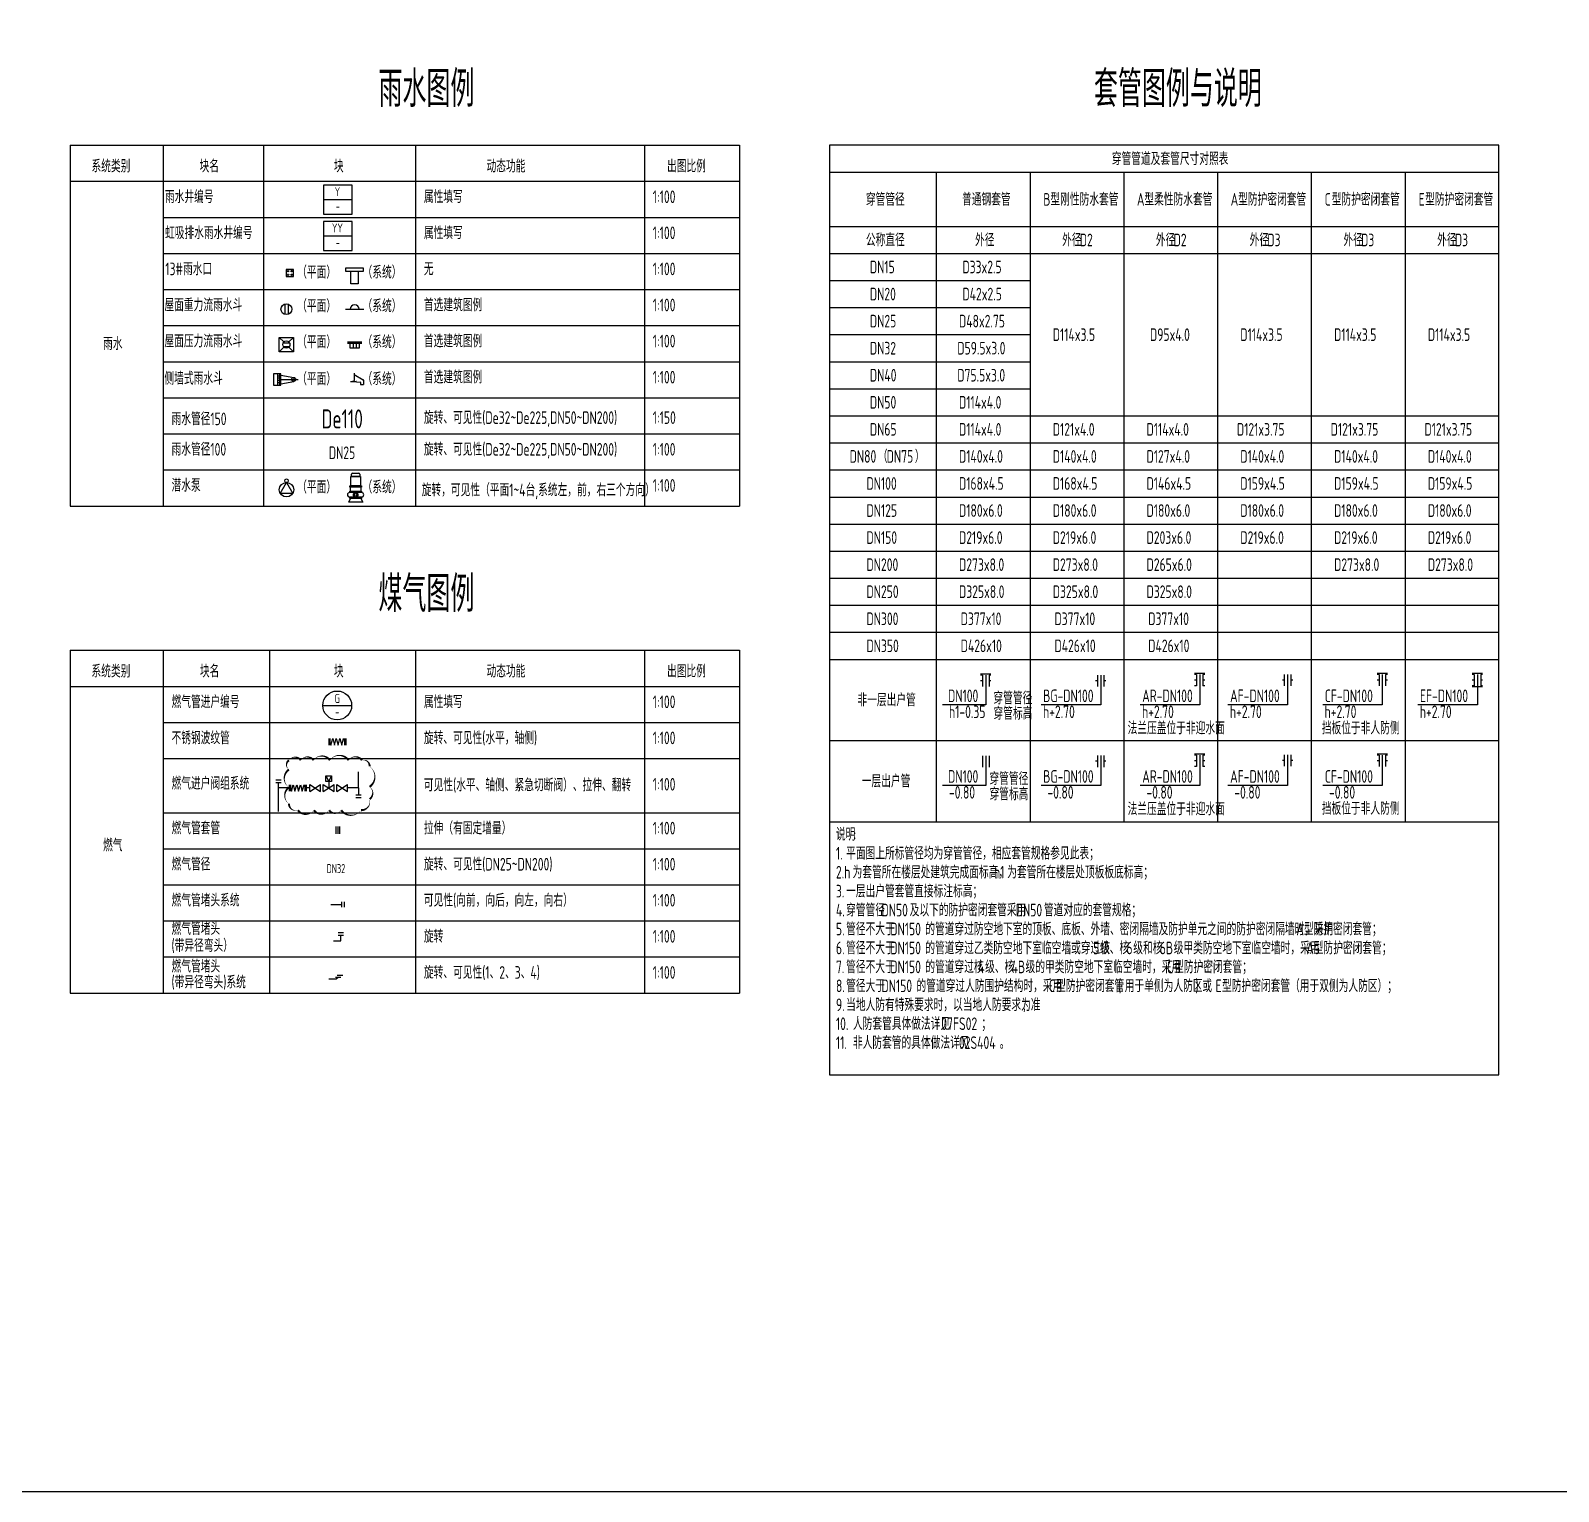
# Model space of a CAD drawing. Extents: x -84241 to 2571207, y -257003 to 1687411.
# Drawn here: x 70138 to 112503, y -57205 to -16712 of the extents above; entities that cross this region are included whole.
import ezdxf
from ezdxf.enums import TextEntityAlignment as Align

# ---------------------------------------------------------------- set-up
doc = ezdxf.new("R2010")
doc.units = 0
doc.header["$LTSCALE"] = 1000
doc.layers.get('0').update_dxf_attribs({"linetype": 'CONTINUOUS'})
doc.layers.get('Defpoints').update_dxf_attribs({"linetype": 'CONTINUOUS'})
for name, color, linetype in [('W-BUSH', 231, 'CONTINUOUS'), ('W-BUSH-NOTE', 231, 'CONTINUOUS'), ('W-DRAI-EQPM', 50, 'CONTINUOUS'), ('W-EQPM', 40, 'CONTINUOUS'), ('W-GAS-DIMS', 201, 'CONTINUOUS'), ('W-GAS-EQPM', 200, 'CONTINUOUS'), ('W-GAS-NOTE', 200, 'CONTINUOUS'), ('W-GAS-PIPE', 2, 'CONTINUOUS'), ('W-NOTE', 40, 'CONTINUOUS'), ('W-NOTE-NAME', 40, 'CONTINUOUS'), ('W-RAIN-DIMS', 61, 'CONTINUOUS'), ('W-RAIN-EQPM', 60, 'CONTINUOUS'), ('W-RAIN-NOTE', 60, 'CONTINUOUS')]:
    doc.layers.add(name, color=color, linetype=linetype)
doc.styles.add('TH-STYLE3', font='tssdeng.shx', dxfattribs={"width": 0.7, "bigfont": 'tssdchn.shx'})

# ---------------------------------------------------------------- blocks, each defined once
blk = doc.blocks.new('*U244')
for p, q in [((-173, -350), (0, -50)), ((173, -350), (-173, -350)), ((0, -50), (173, -350))]:
    blk.add_line(p, q)
for centre, radius in [((0, 0), 50), ((0, -250), 200)]:
    blk.add_circle(centre, radius)
blk = doc.blocks.new('13#雨水口系统')
for points in [[(-250, 350), (250, 350), (250, 430), (-250, 430)], [(-100, 350), (100, 350), (100, 0), (-100, 0)]]:
    blk.add_lwpolyline(points, close=True)
blk = doc.blocks.new('*U186')
at = {"linetype": 'Continuous'}
for p, q in [((-115, 713), (-115, 777)), ((115, 713), (-115, 713)), ((-91, 801), (91, 801)), ((115, 777), (115, 713)), ((-143, 102), (-200, 0)), ((200, 0), (-200, 0)), ((167, 264), (-167, 264)), ((-167, 144), (167, 144)), ((-150, 415), (-150, 305)), ((150, 415), (-150, 415)), ((-150, 305), (150, 305)), ((143, 102), (200, 0)), ((150, 305), (150, 415))]:
    blk.add_line(p, q, dxfattribs=at)
for points in [[(162, 436), (-162, 436), (-162, 457), (162, 457)], [(162, 415), (-162, 415), (-162, 436), (162, 436)], [(132, 457), (-132, 457), (-132, 713), (132, 713)], [(162, 285), (-162, 285), (-162, 305), (162, 305)], [(162, 264), (-162, 264), (-162, 285), (162, 285)], [(162, 123), (-162, 123), (-162, 144), (162, 144)], [(162, 102), (-162, 102), (-162, 123), (162, 123)]]:
    blk.add_lwpolyline(points, close=True, dxfattribs=at)
for radius in [61.1, 36.6]:
    blk.add_circle((0, 204), radius)
for centre, radius, start, end in [((-91, 777), 23.7, 90, 180), ((91, 777), 23.7, 0, 90), ((-167, 204), 60, 90, 270), ((167, 204), 60, 270, 90)]:
    blk.add_arc(centre, radius, start, end, dxfattribs=at)
blk = doc.blocks.new('屋面雨水斗')
at = {"layer": 'W-RAIN-EQPM'}
blk.add_line((-250, 0), (250, 0), dxfattribs=at)
blk.add_arc((0, 0), 125, 0, 180, dxfattribs=at)
blk = doc.blocks.new('*U202')
for p, q in [((0, 90), (0, -90)), ((35, 90), (35, -90)), ((60, -90), (110, 90)), ((110, 90), (160, -90)), ((160, -90), (210, 90)), ((210, 90), (260, -90)), ((260, -90), (310, 90)), ((310, 90), (360, -90)), ((360, -90), (410, 90)), ((410, 90), (435, 0)), ((435, 90), (435, -90)), ((470, 90), (470, -90)), ((35, 0), (60, -90))]:
    blk.add_line(p, q)
blk = doc.blocks.new('*U153')
at = {"layer": 'W-GAS-EQPM'}
for p, q in [((303, -75), (303, 75)), ((378, -75), (378, 75))]:
    blk.add_line(p, q, dxfattribs=at)
at = {"layer": 'W-GAS-PIPE'}
blk.add_line((0, 0), (300, 0), dxfattribs=at)
blk = doc.blocks.new('*U154')
at = {"layer": 'Defpoints'}
blk.add_line((0, 0), (0, -200), dxfattribs=at)
at = {"layer": 'W-BUSH'}
for p, q in [((-50, 0), (-50, -200)), ((50, 0), (50, -200))]:
    blk.add_line(p, q, dxfattribs=at)
blk = doc.blocks.new('*U155')
at = {"layer": 'W-GAS-EQPM'}
for p, q in [((125, 225), (275, 225)), ((125, 150), (275, 150))]:
    blk.add_line(p, q, dxfattribs=at)
at = {"layer": 'W-GAS-PIPE'}
for p, q in [((0, 0), (200, 0)), ((200, 0), (200, 150))]:
    blk.add_line(p, q, dxfattribs=at)
blk = doc.blocks.new('*U156')
at = {"layer": 'W-GAS-EQPM'}
for p, q in [((178, 53), (328, 53)), ((231, 106), (381, 106))]:
    blk.add_line(p, q, dxfattribs=at)
at = {"layer": 'W-GAS-PIPE'}
for p, q in [((0, 0), (200, 0)), ((200, 0), (253, 53))]:
    blk.add_line(p, q, dxfattribs=at)
blk = doc.blocks.new('*U220')
at = {"layer": 'W-GAS-DIMS', "style": 'TH-STYLE3', "width": 0.7}
blk.add_text('DN32', height=250, dxfattribs=at).set_placement((22, 28))
blk = doc.blocks.new('煤气进户管编号')
at = {"layer": 'W-GAS-EQPM'}
blk.add_circle((0, 400), 400, dxfattribs=at)
at = {"layer": 'W-GAS-NOTE'}
blk.add_line((-400, 400), (400, 400), dxfattribs=at)
at = {"layer": 'W-GAS-NOTE', "style": 'TH-STYLE3', "width": 0.7}
blk.add_text('G', height=250, dxfattribs=at).set_placement((0, 594), align=Align.MIDDLE)
at = {"layer": 'W-GAS-NOTE', "style": 'TH-STYLE3', "width": 0.7, "flags": 8}
blk.add_attdef('-', text='', height=250, dxfattribs=at).set_placement((0, 96), align=Align.CENTER)
blk = doc.blocks.new('压力流雨水井编号')
at = {"layer": 'W-RAIN-EQPM'}
blk.add_lwpolyline([(-400, 0), (400, 0), (400, 800), (-400, 800)], close=True, dxfattribs=at)
at = {"layer": 'W-RAIN-NOTE'}
blk.add_line((-400, 400), (400, 400), dxfattribs=at)
at = {"layer": 'W-RAIN-NOTE', "style": 'TH-STYLE3', "width": 0.7}
blk.add_text('YY', height=250, rotation=0, dxfattribs=at).set_placement((-12, 620, 3564), align=Align.MIDDLE)
at = {"layer": 'W-RAIN-NOTE', "style": 'TH-STYLE3', "width": 0.7, "flags": 8}
blk.add_attdef('-', text='', height=250, rotation=0, dxfattribs=at).set_placement((0, 90), align=Align.CENTER)
blk = doc.blocks.new('重力流雨水井编号')
at = {"layer": 'W-RAIN-EQPM'}
blk.add_lwpolyline([(-400, 0), (400, 0), (400, 800), (-400, 800)], close=True, dxfattribs=at)
at = {"layer": 'W-RAIN-NOTE'}
blk.add_line((-400, 400), (400, 400), dxfattribs=at)
at = {"layer": 'W-RAIN-NOTE', "style": 'TH-STYLE3', "width": 0.7}
blk.add_text('Y', height=250, rotation=0, dxfattribs=at).set_placement((-12, 620, 3564), align=Align.MIDDLE)
at = {"layer": 'W-RAIN-NOTE', "style": 'TH-STYLE3', "width": 0.7, "flags": 8}
blk.add_attdef('-', text='', height=250, rotation=0, dxfattribs=at).set_placement((0, 90), align=Align.CENTER)
blk = doc.blocks.new('重力流雨水斗')
at = {"layer": 'W-RAIN-EQPM'}
for p, q in [((-45, 143), (-45, -143)), ((45, 143), (45, -143))]:
    blk.add_line(p, q, dxfattribs=at)
blk.add_circle((0, 0), 150, dxfattribs=at)
blk = doc.blocks.new('压力流雨水斗')
at = {"layer": 'W-RAIN-EQPM'}
for p, q in [((3432631, -1171906), (3432761, -1172035)), ((3432631, -1172306), (3432761, -1172177)), ((3432745, -1172056), (3432918, -1172056)), ((3432745, -1172156), (3432918, -1172156)), ((3432902, -1172035), (3433031, -1171906)), ((3432902, -1172177), (3433031, -1172306))]:
    blk.add_line(p, q, dxfattribs=at)
blk.add_lwpolyline([(3432631, -1171906), (3433031, -1171906), (3433031, -1172306), (3432631, -1172306)], close=True, dxfattribs=at)
blk.add_circle((3432831, -1172106), 100, dxfattribs=at)
blk = doc.blocks.new('压力流雨水斗系统')
at = {"layer": 'W-RAIN-EQPM'}
for p, q in [((3435077, -1172861), (3435477, -1172861)), ((3435077, -1172861), (3435477, -1172861)), ((3435077, -1172901), (3435477, -1172901)), ((3435238, -1172901), (3435238, -1173038)), ((3435317, -1172901), (3435317, -1173038))]:
    blk.add_line(p, q, dxfattribs=at)
at = {"layer": 'W-RAIN-EQPM', "elevation": 0}
blk.add_lwpolyline([(3435404, -1172901), (3435404, -1173038), (3435150, -1173038), (3435150, -1172901)], close=True, dxfattribs=at)
blk = doc.blocks.new('*U193')
at = {"layer": 'W-NOTE'}
blk.add_lwpolyline([(0, 0), (1074, 0), (1074, 821), (0, 821)], close=True, dxfattribs=at)
blk = doc.blocks.new('*U306')
at = {"layer": 'Defpoints'}
blk.add_lwpolyline([(-1928, 768, 0, 60, -0.520567), (-1598, 768, 0, 60, -0.520567), (-1245, 768, 0, 60, -0.520567), (-792, 768, 0, 60, -0.520567), (-274, 768, 0, 60, -0.520567), (97, 768, 0, 60, -0.520567), (308, 598, 0, 60, -0.520567), (308, 31, 0, 60, -0.520567), (308, -308, 0, 60, -0.520567), (68, -616, 0, 60, -0.520567), (-477, -616, 0, 60, -0.520567), (-812, -616, 0, 60, -0.520567), (-1233, -616, 0, 60, -0.520567), (-1678, -616, 0, 60, -0.520567), (-1928, -437, 0, 60, -0.520567), (-1928, 13, 0, 60, -0.520567), (-1928, 510, 0, 60, -0.520567)], format="xyseb", close=True, dxfattribs=at)
at = {"layer": 'W-GAS-EQPM'}
for p, q in [((-2295, 224), (-2145, 224)), ((-2295, 149), (-2145, 149)), ((-1350, 100), (-1050, -100)), ((-1350, -100), (-1050, 100)), ((-1350, -100), (-1350, 100)), ((-1050, -100), (-1050, 100)), ((-975, -100), (-975, 100)), ((-975, 100), (-675, -100)), ((-975, -100), (-675, 100)), ((-902, 334), (-825, 180)), ((-825, 180), (-748, 334)), ((-825, 180), (-825, 0)), ((-675, -100), (-675, 100)), ((-600, -100), (-600, 100)), ((-600, 100), (-300, -100)), ((-600, -100), (-300, 100)), ((-300, -100), (-300, 100)), ((75, -200), (-75, -200)), ((75, -275), (-75, -275))]:
    blk.add_line(p, q, dxfattribs=at)
blk.add_lwpolyline([(-902, 334), (-748, 334), (-748, 180), (-902, 180)], close=True, dxfattribs=at)
at = {"layer": 'W-GAS-PIPE'}
for p, q in [((0, 0), (0, 450)), ((-2220, -650), (-2220, 149)), ((-1920, 0), (-2220, 0)), ((-1350, 0), (-1450, 0)), ((0, 0), (-300, 0)), ((0, 0), (0, -200))]:
    blk.add_line(p, q, dxfattribs=at)
at = {"layer": 'W-GAS-EQPM'}
blk.add_blockref('*U202', (-1920, 0), dxfattribs=at)
blk = doc.blocks.new('侧排雨水斗')
at = {"color": 8}
for p, q in [((0, 0), (483, 0)), ((357, 55), (357, -55))]:
    blk.add_line(p, q, dxfattribs=at)
at = {"layer": 'W-RAIN-EQPM'}
for p, q in [((-94, 158), (-94, -158)), ((-37, 95), (-94, 95)), ((-37, 32), (-94, 32)), ((-37, 158), (-37, -158)), ((0, 120), (357, 55)), ((-37, -32), (-94, -32)), ((-37, -95), (-94, -95)), ((0, -120), (357, -55))]:
    blk.add_line(p, q, dxfattribs=at)
blk.add_lwpolyline([(-203, 158), (-203, -158), (0, -158), (0, 158)], close=True, dxfattribs=at)
blk.add_circle((357, 0), 55, dxfattribs=at)
blk = doc.blocks.new('侧排雨水斗系统')
at = {"layer": 'W-DRAI-EQPM', "color": 8}
for p, q in [((-244, 88), (-266, 88)), ((-266, 88), (-266, 83)), ((-244, 83), (-266, 83)), ((-220, 284), (-220, 112)), ((-215, 284), (-215, 112))]:
    blk.add_line(p, q, dxfattribs=at)
for radius in [24, 29]:
    blk.add_arc((-244, 112), radius, 270, 0, dxfattribs=at)
at = {"layer": 'W-DRAI-EQPM'}
blk.add_arc((-163, 59), 24, 69.3814, 90, dxfattribs=at)
at = {"layer": 'W-RAIN-EQPM'}
for p, q in [((-318, 83), (-163, 83)), ((-215, 284), (35, 133)), ((-154, 81), (-49, 67)), ((-40, 57), (-40, 0)), ((-40, 0), (40, 0)), ((40, 124), (40, 0))]:
    blk.add_line(p, q, dxfattribs=at)
blk.add_lwpolyline([(-215, 318), (-215, 284)], dxfattribs=at)
for centre, end in [((-50, 57), 82.3889), ((30, 124), 58.8102)]:
    blk.add_arc(centre, 10, 0, end, dxfattribs=at)
blk = doc.blocks.new('13#雨水口')
blk.add_lwpolyline([(-100, -200), (100, -200), (100, 0), (-100, 0)], close=True)
for centre in [(-50, -50), (-50, -150), (50, -50), (50, -150)]:
    blk.add_circle(centre, 20)
blk = doc.blocks.new('*U254')
at = {"layer": 'W-RAIN-DIMS', "style": 'TH-STYLE3', "width": 0.7}
blk.add_text('De110', height=525, dxfattribs=at).set_placement((79, 8))
blk = doc.blocks.new('*U367')
for p, q in [((160, 30), (-160, 30)), ((-100, 0), (-160, 0)), ((-100, 0), (-100, -350)), ((100, 0), (100, -350)), ((160, 0), (100, 0)), ((-100, -175), (-160, -175)), ((-100, -350), (-160, -350)), ((160, -380), (-160, -380)), ((160, -175), (100, -175)), ((160, -350), (100, -350))]:
    blk.add_line(p, q)
at = {"layer": 'Defpoints'}
blk.add_line((0, 0), (0, -350), dxfattribs=at)
blk = doc.blocks.new('*U366')
for p, q in [((160, 30), (-160, 30)), ((-100, 0), (-160, 0)), ((-100, 0), (-100, -350)), ((100, 0), (100, -350)), ((160, 0), (100, 0)), ((-100, -175), (-160, -175)), ((160, -175), (100, -175))]:
    blk.add_line(p, q)
at = {"layer": 'Defpoints'}
blk.add_line((0, 0), (0, -350), dxfattribs=at)
blk = doc.blocks.new('*U363')
for p, q in [((-100, 0), (-100, -350)), ((100, 0), (100, -350))]:
    blk.add_line(p, q)
at = {"layer": 'Defpoints'}
blk.add_line((0, 0), (0, -350), dxfattribs=at)
blk = doc.blocks.new('*U364')
for p, q in [((-100, 0), (-100, -350)), ((100, 0), (100, -350)), ((-100, -175), (-160, -175)), ((160, -175), (100, -175))]:
    blk.add_line(p, q)
at = {"layer": 'Defpoints'}
blk.add_line((0, 0), (0, -350), dxfattribs=at)
blk = doc.blocks.new('*U365')
for p, q in [((160, 30), (-160, 30)), ((-100, 0), (-160, 0)), ((-100, 0), (-100, -350)), ((100, 0), (100, -350)), ((160, 0), (100, 0)), ((-100, -175), (-160, -175)), ((-100, -350), (-160, -350)), ((160, -175), (100, -175)), ((160, -350), (100, -350))]:
    blk.add_line(p, q)
at = {"layer": 'Defpoints'}
blk.add_line((0, 0), (0, -350), dxfattribs=at)
blk = doc.blocks.new('*U410')
at = {"layer": 'W-RAIN-DIMS', "style": 'TH-STYLE3', "width": 0.7}
blk.add_text('DN25', height=350, dxfattribs=at).set_placement((50, 88))

msp = doc.modelspace()

# ---------------------------------------------------------------- linework, layer by layer
for p, q in [((71237.8242, -19890.8299), (89794.0823, -19890.8299)), ((71237.8242, -19890.8299), (71237.8242, -29890.8299)), ((73814.8308, -19890.8299), (73814.8308, -29890.8299)), ((76593.8453, -19890.8299), (76593.8453, -29890.8299)), ((80812.9106, -19890.8299), (80812.9106, -29890.8299)), ((87157.5657, -19890.8299), (87157.5657, -29890.8299)), ((89794.0823, -19890.8299), (89794.0823, -29890.8299)), ((71237.8242, -20890.8299), (89794.0823, -20890.8299)), ((73814.8308, -21890.8299), (89794.0823, -21890.8299)), ((73814.8308, -22890.8299), (89794.0823, -22890.8299)), ((73814.8308, -23890.8299), (89794.0823, -23890.8299)), ((73814.8308, -24890.8299), (89794.0823, -24890.8299)), ((73814.8308, -25890.8299), (89794.0823, -25890.8299)), ((73814.8308, -26890.8299), (89794.0823, -26890.8299)), ((73814.8308, -27890.8299), (89794.0823, -27890.8299)), ((73814.8308, -28890.8299), (89794.0823, -28890.8299)), ((71237.8242, -29890.8299), (89794.0823, -29890.8299)), ((71237.8242, -33890.8299), (89794.0823, -33890.8299)), ((71237.8242, -33890.8299), (71237.8242, -43390.8299)), ((73814.8308, -33890.8299), (73814.8308, -43390.8299)), ((76762.086, -33890.8299), (76762.086, -43390.8299)), ((80812.9106, -33890.8299), (80812.9106, -43390.8299)), ((87157.5657, -33890.8299), (87157.5657, -43390.8299)), ((89794.0823, -33890.8299), (89794.0823, -43390.8299)), ((71237.8242, -34890.8299), (89794.0823, -34890.8299)), ((73814.8308, -35890.8299), (89794.0823, -35890.8299)), ((73814.8308, -36890.8299), (89794.0823, -36890.8299)), ((73814.8308, -38390.8299), (89794.0823, -38390.8299)), ((73814.8308, -39390.8299), (89794.0823, -39390.8299)), ((73814.8308, -40390.8299), (89794.0823, -40390.8299)), ((73814.8308, -41390.8299), (89794.0823, -41390.8299)), ((73814.8308, -42390.8299), (89794.0823, -42390.8299)), ((71237.8242, -43390.8299), (89794.0823, -43390.8299))]:
    msp.add_line(p, q)
at = {"layer": 'W-BUSH-NOTE'}
for points in [[(96623.6511, -34891.5208), (96623.6511, -35405.3574), (95427.3135, -35405.3574)], [(99809.5085, -34876.1615), (99809.5085, -35405.3574), (98157.4314, -35405.3574)], [(102554.7039, -34876.1615), (102554.7039, -35405.3574), (100902.6269, -35405.3574)], [(104991.5457, -34876.1615), (104991.5457, -35405.3574), (103339.4687, -35405.3574)], [(107617.5295, -34876.1615), (107617.5295, -35405.3574), (105965.4524, -35405.3574)], [(110257.2725, -34876.1615), (110257.2725, -35405.3574), (108605.1955, -35405.3574)], [(96623.6511, -37125.8068), (96623.6511, -37639.6433), (95427.3135, -37639.6433)], [(99809.5085, -37110.4474), (99809.5085, -37639.6433), (98157.4314, -37639.6433)], [(102554.7039, -37110.4474), (102554.7039, -37639.6433), (100902.6269, -37639.6433)], [(104991.5457, -37110.4474), (104991.5457, -37639.6433), (103339.4687, -37639.6433)], [(107617.5295, -37110.4474), (107617.5295, -37639.6433), (105965.4524, -37639.6433)]]:
    msp.add_lwpolyline(points, dxfattribs=at)
at = {"layer": 'W-NOTE', "color": 30}
msp.add_lwpolyline([(92294.0823, -45658.0604), (110850.3403, -45658.0604), (110850.3403, -19890.8299), (92294.0823, -19890.8299)], close=True, dxfattribs=at)
for points in [[(92294.0823, -20640.8299), (110850.3403, -20640.8299)], [(95250.3403, -20640.8299), (95250.3403, -38640.8299)], [(97850.3403, -20640.8299), (97850.3403, -38640.8299)], [(100450.3403, -20640.8299), (100450.3403, -38640.8299)], [(103050.3403, -20640.8299), (103050.3403, -38640.8299)], [(105650.3403, -20640.8299), (105650.3403, -38640.8299)], [(108250.3403, -20640.8299), (108250.3403, -38640.8299)], [(92294.0823, -22140.8299), (110850.3403, -22140.8299)], [(92294.0823, -22890.8299), (110850.3403, -22890.8299)], [(92294.0823, -23640.8299), (97850.3403, -23640.8299)], [(92294.0823, -24390.8299), (97850.3403, -24390.8299)], [(92294.0823, -25140.8299), (97850.3403, -25140.8299)], [(92294.0823, -25890.8299), (97850.3403, -25890.8299)], [(92294.0823, -26640.8299), (97850.3403, -26640.8299)], [(92294.0823, -27390.8299), (110850.3403, -27390.8299)], [(92294.0823, -28140.8299), (110850.3403, -28140.8299)], [(92294.0823, -28890.8299), (110850.3403, -28890.8299)], [(92294.0823, -29640.8299), (110850.3403, -29640.8299)], [(92294.0823, -30390.8299), (110850.3403, -30390.8299)], [(92294.0823, -31140.8299), (110850.3403, -31140.8299)], [(92294.0823, -31890.8299), (110850.3403, -31890.8299)], [(92294.0823, -32640.8299), (110850.3403, -32640.8299)], [(92294.0823, -33390.8299), (110850.3403, -33390.8299)], [(92294.0823, -34140.8299), (110850.3403, -34140.8299)], [(92294.0823, -36390.8299), (110850.3403, -36390.8299)], [(92294.0823, -38640.8299), (110850.3403, -38640.8299)]]:
    msp.add_lwpolyline(points, dxfattribs=at)

# ---------------------------------------------------------------- block references
for name, p in [('侧排雨水斗', (77077.8272, -26381.9693)), ('侧排雨水斗系统', (79326.2748, -26525.2527)), ('*U254', (78126.4195, -27746.0862))]:
    msp.add_blockref(name, p)
at = {"layer": 'W-BUSH', "xscale": 0.8999999999999999, "yscale": 0.8999999999999999, "zscale": 0.8999999999999999}
for name, p in [('*U366', (96623.6511, -34576.5208)), ('*U364', (99809.5085, -34575.8299)), ('*U365', (102554.7039, -34561.1615)), ('*U364', (104991.5457, -34556.7731)), ('*U366', (107617.5295, -34561.1615)), ('*U367', (110257.2725, -34556.7731)), ('*U363', (96623.6511, -36810.8068)), ('*U364', (99809.5085, -36810.1158)), ('*U365', (102554.7039, -36795.4474)), ('*U364', (104991.5457, -36791.0591)), ('*U366', (107617.5295, -36795.4474))]:
    msp.add_blockref(name, p, dxfattribs=at)
at = {"layer": 'W-BUSH'}
msp.add_blockref('*U154', (78655.4383, -38773.2188), dxfattribs=at)
at = {"layer": 'W-EQPM'}
msp.add_blockref('*U244', (77235.0518, -29190.1946), dxfattribs=at)
at = {"layer": 'W-GAS-DIMS'}
msp.add_blockref('*U220', (78324.2441, -40092.7437), dxfattribs=at)
at = {"layer": 'W-GAS-EQPM'}
ref = msp.add_blockref('煤气进户管编号', (78641.336, -35818.1764), dxfattribs=at)
ref.add_attrib('-', '-', dxfattribs={"layer": 'W-GAS-NOTE', "height": 250, "style": 'TH-STYLE3', "width": 0.7}).set_placement((78641.336, -35721.9415), align=Align.CENTER)
for name, p in [('*U202', (78405.2911, -36426.853)), ('*U306', (79230.0128, -37705.8269)), ('*U153', (78463.2166, -40936.6847)), ('*U155', (78540.1127, -41938.9935)), ('*U156', (78412.2377, -42999.6621))]:
    msp.add_blockref(name, p, dxfattribs=at)
at = {"layer": 'W-NOTE', "xscale": 100, "yscale": 100, "zscale": 100}
msp.add_blockref('*U193', (25842.8928, -57205.0415), dxfattribs=at)
at = {"layer": 'W-RAIN-DIMS'}
msp.add_blockref('*U410', (78357.9608, -28676.7655), dxfattribs=at)
at = {"layer": 'W-RAIN-EQPM'}
for name, p in [('重力流雨水井编号', (78658.5596, -21797.3864)), ('压力流雨水井编号', (78658.5596, -22803.5154))]:
    msp.add_blockref(name, p, dxfattribs=at).add_auto_attribs({'-': '-'})
for name, p in [('13#雨水口系统', (79119.0866, -23730.0041)), ('13#雨水口', (77325.2369, -23330.224)), ('重力流雨水斗', (77231.1647, -24435.4982)), ('屋面雨水斗', (79124.91, -24435.4982)), ('压力流雨水斗', (-3355600.1437, 1146690.9715)), ('压力流雨水斗系统', (-3356152.5608, 1147523.4295)), ('*U186', (79151.7378, -29784.3776))]:
    msp.add_blockref(name, p, dxfattribs=at)

# ---------------------------------------------------------------- texts
at = {"layer": 'W-BUSH-NOTE', "style": 'TH-STYLE3', "width": 0.7}
for s, p in [('DN100', (95576.6537, -35327.5796)), ('BG-DN100', (98215.4898, -35327.5796)), ('AR-DN100', (100960.6853, -35327.5796)), ('AF-DN100', (103397.5271, -35327.5796)), ('CF-DN100', (106023.5109, -35327.5796)), ('EF-DN100', (108663.2539, -35327.5796)), ('h1-0.35', (95602.8543, -35768.4502)), ('h+2.70', (98209.5077, -35768.4502)), ('h+2.70', (100954.7031, -35768.4502)), ('h+2.70', (103391.5449, -35768.4502)), ('h+2.70', (106017.5287, -35768.4502)), ('h+2.70', (108657.2717, -35768.4502)), ('DN100', (95576.6537, -37561.8656)), ('BG-DN100', (98216.9731, -37561.8656)), ('AR-DN100', (100962.1686, -37561.8656)), ('AF-DN100', (103399.0104, -37561.8656)), ('CF-DN100', (106024.9942, -37561.8656)), ('-0.80', (95602.8543, -38002.7362)), ('-0.80', (98332.9722, -38002.7362)), ('-0.80', (101078.1677, -38002.7362)), ('-0.80', (103515.0095, -38002.7362)), ('-0.80', (106140.9933, -38002.7362))]:
    msp.add_text(s, height=350, dxfattribs=at).set_placement(p)
at = {"layer": 'W-BUSH-NOTE', "color": 8, "style": 'TH-STYLE3', "width": 0.7}
for s, p in [('穿管管径', (96836.5617, -35389.1697)), ('穿管标高', (96838.1678, -35814.7226)), ('法兰压盖位于非迎水面', (100556.7902, -36220.6665)), ('挡板位于非人防侧', (105940.6224, -36220.6665)), ('穿管管径', (96726.2779, -37623.4557)), ('穿管标高', (96727.884, -38049.0086)), ('法兰压盖位于非迎水面', (100556.7902, -38462.6904)), ('挡板位于非人防侧', (105940.6224, -38449.405))]:
    msp.add_text(s, height=350, dxfattribs=at).set_placement(p)
at = {"layer": 'W-NOTE', "style": 'TH-STYLE3', "width": 0.7}
for s, p in [('系统类别', (71827.4222, -20644.0865)), ('块名', (74823.2906, -20644.0865)), ('块', (78548.4786, -20644.0865)), ('动态功能', (82781.6954, -20644.0865)), ('出图比例', (87785.4641, -20644.0865)), ('雨水井编号', (73864.0815, -21493.717)), ('属性填写', (81044.344, -21493.717)), ('1:100', (87388.9991, -21493.717)), ('虹吸排水雨水井编号', (73866.4722, -22493.717)), ('属性填写', (81044.344, -22493.717)), ('1:100', (87388.9991, -22493.717)), ('13#雨水口', (73875.0399, -23493.717)), ('（平面）', (77531.0157, -23586.2619)), ('（系统）', (79344.381, -23586.2619)), ('无', (81044.344, -23493.717)), ('1:100', (87388.9991, -23493.717)), ('屋面重力流雨水斗', (73850.8088, -24493.717)), ('（平面）', (77531.0157, -24518.6927)), ('（系统）', (79344.381, -24518.6927)), ('首选建筑图例', (81044.344, -24493.717)), ('1:100', (87388.9991, -24493.717)), ('雨水', (72148.6204, -25565.9216)), ('屋面压力流雨水斗', (73850.8088, -25493.717)), ('（平面）', (77531.0157, -25518.6927)), ('（系统）', (79344.381, -25518.6927)), ('首选建筑图例', (81044.344, -25493.717)), ('1:100', (87388.9991, -25493.717)), ('侧墙式雨水斗', (73850.8088, -26526.6658)), ('（平面）', (77531.0157, -26540.9839)), ('（系统）', (79344.381, -26540.9848)), ('首选建筑图例', (81044.344, -26493.717)), ('1:100', (87388.9991, -26493.717)), ('雨水管径150', (74046.2642, -27649.9833)), ('旋转、可见性(De32~De225,DN50~DN200)', (81044.344, -27615.1342)), ('1:150', (87388.9991, -27615.1342)), ('雨水管径100', (74046.2642, -28493.717)), ('旋转、可见性(De32~De225,DN50~DN200)', (81044.344, -28493.717)), ('1:100', (87388.9991, -28493.717)), ('潜水泵', (74046.2642, -29493.717)), ('（平面）', (77531.0157, -29540.9839)), ('（系统）', (79344.381, -29540.9848)), ('旋转，可见性（平面1~4台,系统左，前，右三个方向）', (80984.6873, -29620.8305)), ('1:100', (87388.9991, -29493.717)), ('系统类别', (71827.4222, -34644.0865)), ('块名', (74833.5948, -34644.0865)), ('块', (78548.4786, -34644.0865)), ('动态功能', (82781.6954, -34644.0865)), ('出图比例', (87785.4641, -34644.0865)), ('燃气管进户编号 ', (74046.2642, -35493.717)), ('属性填写', (81044.344, -35493.717)), ('1:100', (87388.9991, -35493.717)), ('不锈钢波纹管', (74046.2642, -36493.717)), ('旋转、可见性(水平，轴侧)', (81044.344, -36493.717)), ('1:100', (87388.9991, -36493.717)), ('燃气进户阀组系统', (74046.2642, -37753.3504)), ('可见性(水平、轴侧、紧急切断阀）、拉伸、翻转', (81044.344, -37799.5288)), ('1:100', (87388.9991, -37778.6871)), ('燃气管套管', (74046.2642, -38993.717)), ('拉伸（有固定增量）', (81044.344, -38993.717)), ('1:100', (87388.9991, -38993.717)), ('燃气', (72148.6204, -39465.8471)), ('燃气管径', (74046.2642, -39993.717)), ('旋转、可见性(DN25~DN200)', (81044.344, -39993.717)), ('1:100', (87388.9991, -39993.717)), ('燃气管堵头系统', (74046.2642, -40993.717)), ('可见性(向前，向后，向左，向右）', (81044.344, -40993.717)), ('1:100', (87388.9991, -40993.717)), ('燃气管堵头', (74046.2642, -41780.8678)), ('(带异径弯头）', (74046.2642, -42249.2674)), ('旋转', (81044.344, -41993.717)), ('1:100', (87388.9991, -41993.717)), ('燃气管堵头', (74046.2642, -42823.084)), ('旋转、可见性(1、2、3、4)', (81044.344, -42993.717)), ('1:100', (87388.9991, -42993.717)), ('(带异径弯头)系统', (74046.2642, -43263.592))]:
    msp.add_text(s, height=350, dxfattribs=at).set_placement(p)
at = {"layer": 'W-NOTE', "color": 30, "style": 'TH-STYLE3', "width": 0.7}
for s, p in [('穿管管道及套管尺寸对照表', (100118.6089, -20440.8299)), ('穿管管径', (93298.6089, -21565.8299)), ('普通钢套管', (95965.8128, -21565.8299)), ('型刚性防水套管', (98416.8614, -21565.8299)), ('型柔性防水套管', (101021.5729, -21565.8299)), ('型防护密闭套管', (103621.5729, -21565.8299)), ('型防护密闭套管', (106216.8614, -21565.8299)), ('型防护密闭套管', (108807.4383, -21565.8299)), ('B', (98218.9768, -21565.8299)), ('A', (100814.2652, -21565.8299)), ('A', (103414.2652, -21565.8299)), ('C', (106018.9768, -21565.8299)), ('E', (108628.3998, -21565.8299)), ('公称直径', (93300.5381, -22690.8299)), ('外径', (96326.5608, -22690.8299)), ('外径', (98740.4365, -22690.8299)), ('D2', (99230.4365, -22690.8299)), ('外径', (101340.4365, -22690.8299)), ('D2', (101830.4365, -22690.8299)), ('外径', (103940.4365, -22690.8299)), ('D3', (104430.4365, -22690.8299)), ('外径', (106540.4365, -22690.8299)), ('D3', (107030.4365, -22690.8299)), ('外径', (109140.4365, -22690.8299)), ('D3', (109630.4365, -22690.8299)), ('DN15', (93409.4228, -23440.8299)), ('D33x2.5', (95975.5326, -23440.8299)), ('DN20', (93409.4228, -24190.8299)), ('D42x2.5', (95975.5326, -24190.8299)), ('DN25', (93409.4228, -24940.8299)), ('D48x2.75', (95881.3019, -24940.8299)), ('D114x3.5', (98481.3019, -25315.8299)), ('D95x4.0', (101175.5326, -25315.8299)), ('D114x3.5', (103681.3019, -25315.8299)), ('D114x3.5', (106281.3019, -25315.8299)), ('D114x3.5', (108881.3019, -25315.8299)), ('DN32', (93409.4228, -25690.8299)), ('D59.5x3.0', (95834.1865, -25690.8299)), ('DN40', (93409.4228, -26440.8299)), ('D75.5x3.0', (95834.1865, -26440.8299)), ('DN50', (93409.4228, -27190.8299)), ('D114x4.0', (95881.3019, -27190.8299)), ('DN65', (93409.4228, -27940.8299)), ('D114x4.0', (95881.3019, -27940.8299)), ('D121x4.0', (98481.3019, -27940.8299)), ('D114x4.0', (101081.3019, -27940.8299)), ('D121x3.75', (103587.0711, -27940.8299)), ('D121x3.75', (106187.0711, -27940.8299)), ('D121x3.75', (108787.0711, -27940.8299)), ('DN80', (92848.3046, -28690.8299)), ('（', (93630.42, -28690.8299)), ('DN75', (93875.42, -28690.8299)), ('）', (94657.5354, -28690.8299)), ('D140x4.0', (95881.3019, -28690.8299)), ('D140x4.0', (98481.3019, -28690.8299)), ('D127x4.0', (101081.3019, -28690.8299)), ('D140x4.0', (103681.3019, -28690.8299)), ('D140x4.0', (106281.3019, -28690.8299)), ('D140x4.0', (108881.3019, -28690.8299)), ('DN100', (93315.1921, -29440.8299)), ('D168x4.5', (95881.3019, -29440.8299)), ('D168x4.5', (98481.3019, -29440.8299)), ('D146x4.5', (101081.3019, -29440.8299)), ('D159x4.5', (103681.3019, -29440.8299)), ('D159x4.5', (106281.3019, -29440.8299)), ('D159x4.5', (108881.3019, -29440.8299)), ('DN125', (93315.1921, -30190.8299)), ('D180x6.0', (95881.3019, -30190.8299)), ('D180x6.0', (98481.3019, -30190.8299)), ('D180x6.0', (101081.3019, -30190.8299)), ('D180x6.0', (103681.3019, -30190.8299)), ('D180x6.0', (106281.3019, -30190.8299)), ('D180x6.0', (108881.3019, -30190.8299)), ('DN150', (93315.1921, -30940.8299)), ('D219x6.0', (95881.3019, -30940.8299)), ('D219x6.0', (98481.3019, -30940.8299)), ('D203x6.0', (101081.3019, -30940.8299)), ('D219x6.0', (103681.3019, -30940.8299)), ('D219x6.0', (106281.3019, -30940.8299)), ('D219x6.0', (108881.3019, -30940.8299)), ('DN200', (93315.1921, -31690.8299)), ('D273x8.0', (95881.3019, -31690.8299)), ('D273x8.0', (98481.3019, -31690.8299)), ('D265x6.0', (101081.3019, -31690.8299)), ('D273x8.0', (106281.3019, -31690.8299)), ('D273x8.0', (108881.3019, -31690.8299)), ('DN250', (93315.1921, -32440.8299)), ('D325x8.0', (95881.3019, -32440.8299)), ('D325x8.0', (98481.3019, -32440.8299)), ('D325x8.0', (101081.3019, -32440.8299)), ('DN300', (93315.1921, -33190.8299)), ('D377x10', (95928.4172, -33190.8299)), ('D377x10', (98528.4172, -33190.8299)), ('D377x10', (101128.4172, -33190.8299)), ('DN350', (93315.1921, -33940.8299)), ('D426x10', (95928.4172, -33940.8299)), ('D426x10', (98528.4172, -33940.8299)), ('D426x10', (101128.4172, -33940.8299)), ('非一层出户管', (93066.1483, -35440.8299)), ('一层出户管', (93185.7546, -37690.8299)), ('说明', (92469.0823, -39165.8299)), (':', (92959.0823, -39165.8299)), ('1.', (92469.0823, -39690.8299)), ('平面图上所标管径均为穿管管径，相应套管规格参见此表；', (92751.7746, -39690.8299)), ('2.h', (92469.0823, -40215.8299)), ('为套管所在楼层处建筑完成面标高，', (92930.8131, -40215.8299)), ('h1', (96850.8131, -40215.8299)), ('为套管所在楼层处顶板板底标高；', (97218.3131, -40215.8299)), ('3.', (92469.0823, -40740.8299)), ('一层出户管套管直接标注标高；', (92751.7746, -40740.8299)), ('4.', (92469.0823, -41265.8299)), ('穿管管径', (92751.7746, -41265.8299)), ('DN50', (93731.7746, -41265.8299)), ('及以下的防护密闭套管采用', (94513.89, -41265.8299)), ('DN50', (97453.89, -41265.8299)), ('管道对应的套管规格；', (98236.0054, -41265.8299)), ('5.', (92469.0823, -41790.8299)), ('管径不大于', (92751.7746, -41790.8299)), ('DN150', (93976.7746, -41790.8299)), ('的管道穿过防空地下室的顶板、底板、外墙、密闭隔墙及防护单元之间的防护密闭隔墙时，采用', (94947.3515, -41790.8299)), ('A', (105237.3515, -41790.8299)), ('型防护密闭套管；', (105444.6592, -41790.8299)), ('管径不大于', (92751.7746, -42315.8299)), ('的管道穿过乙类防空地下室临空墙或穿过核', (94947.3515, -42315.8299)), ('级、核', (99790.8131, -42315.8299)), ('级和核', (100714.2746, -42315.8299)), ('级甲类防空地下室临空墙时，采用', (101835.6207, -42315.8299)), ('型防护密闭套管；', (105717.9284, -42315.8299)), ('6.', (92469.0823, -42315.8299)), ('DN150', (93976.7746, -42315.8299)), ('5', (99602.3515, -42315.8299)), ('6', (100525.8131, -42315.8299)), ('6B', (101449.2746, -42315.8299)), ('A', (105510.6207, -42315.8299)), ('7.', (92469.0823, -42840.8299)), ('管径不大于', (92751.7746, -42840.8299)), ('DN150', (93976.7746, -42840.8299)), ('的管道穿过核', (94947.3515, -42840.8299)), ('4', (96417.3515, -42840.8299)), ('级、核', (96605.8131, -42840.8299)), ('4B', (97340.8131, -42840.8299)), ('级的甲类防空地下室临空墙时，采用', (97727.1592, -42840.8299)), ('C', (101647.1592, -42840.8299)), ('型防护密闭套管；', (101845.0438, -42840.8299)), ('8.', (92469.0823, -43365.8299)), ('管径大于', (92751.7746, -43365.8299)), ('DN150', (93731.7746, -43365.8299)), ('的管道穿过人防围护结构时，采用', (94702.3515, -43365.8299)), ('C', (98377.3515, -43365.8299)), ('型防护密闭套管', (98575.2361, -43365.8299)), ('(', (100290.2361, -43365.8299)), ('用于单侧为人防区', (100478.6977, -43365.8299)), (')', (102438.6977, -43365.8299)), ('或', (102627.1592, -43365.8299)), ('E', (102995.6238, -43365.8299)), ('型防护密闭套管（用于双侧为人防区）；', (103174.6622, -43365.8299)), ('9.', (92469.0823, -43890.8299)), ('当地人防有特殊要求时，以当地人防要求为准', (92751.7746, -43890.8299)), ('人防套管具体做法详见', (92940.2361, -44415.8299)), (';', (97651.7746, -43890.8299)), ('10.', (92469.0823, -44415.8299)), ('07FS02', (95390.2361, -44415.8299)), ('；', (96502.1592, -44415.8299)), ('11.', (92469.0823, -44940.8299)), ('非人防套管的具体做法详见', (92940.2361, -44940.8299)), ('02S404', (95880.2361, -44940.8299)), ('。', (97011.0054, -44940.8299))]:
    msp.add_text(s, height=350, dxfattribs=at).set_placement(p)
at = {"layer": 'W-NOTE-NAME', "style": 'TH-STYLE3', "width": 0.7}
for s, p in [('雨水图例  ', (79784.3747, -18828.3182)), ('套管图例与说明', (99622.4559, -18828.3182)), ('煤气图例  ', (79784.3747, -32828.3182))]:
    msp.add_text(s, height=1000, dxfattribs=at).set_placement(p)

doc.saveas('drawing.dxf')
